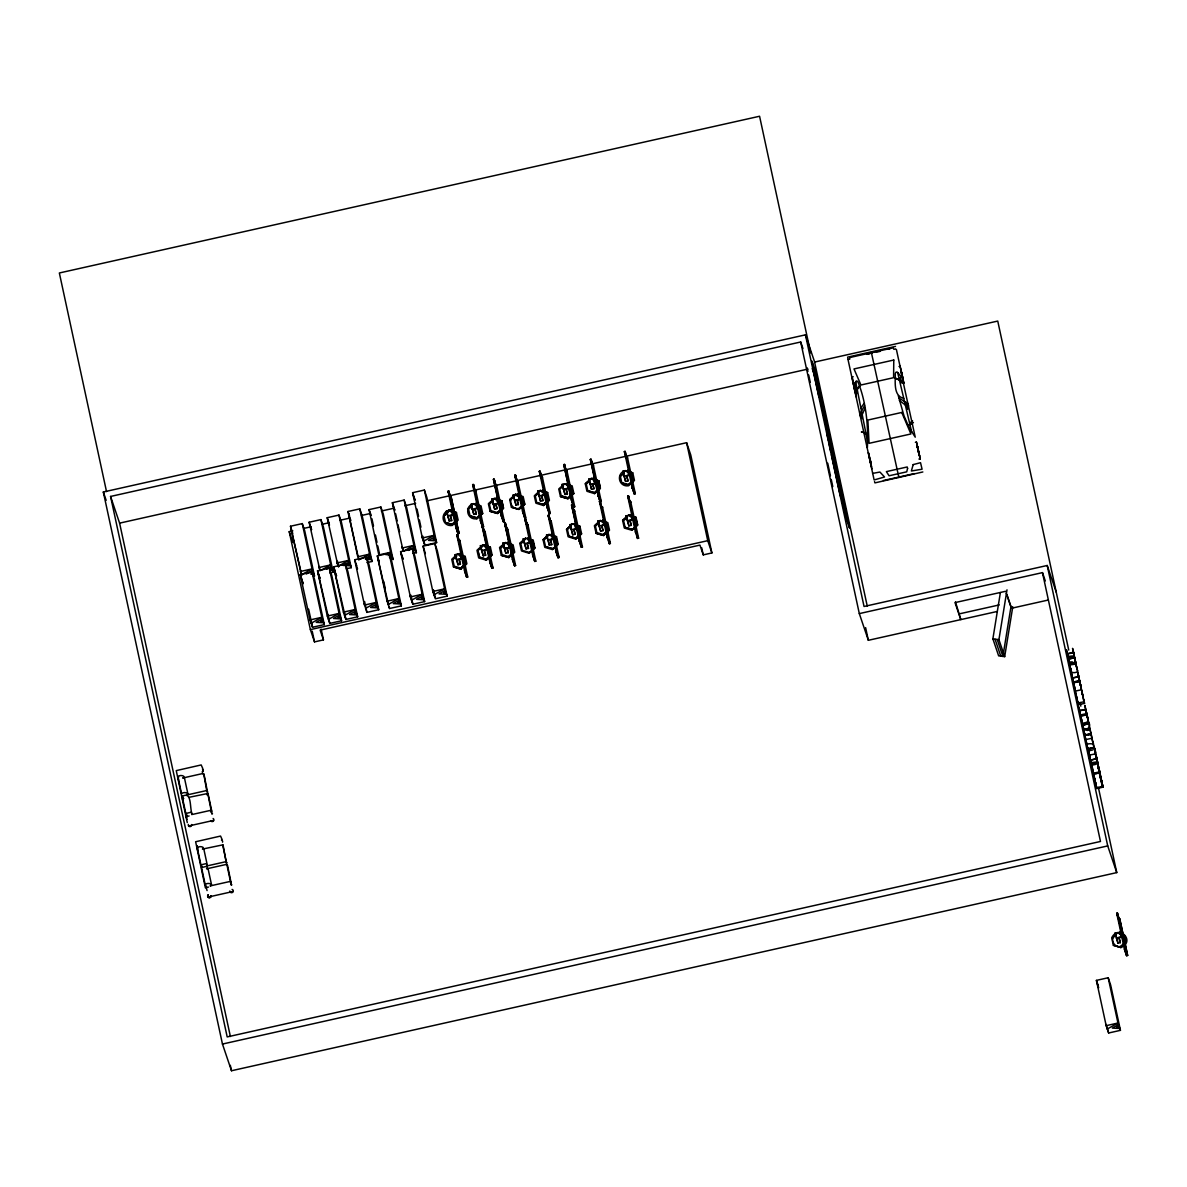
<?xml version="1.0" encoding="UTF-8"?>
<svg xmlns="http://www.w3.org/2000/svg" width="1187" height="1187" viewBox="0 0 1187 1187"><rect width="100%" height="100%" fill="white"/><g stroke="black" fill="none" stroke-linecap="round" stroke-linejoin="round"><path stroke-width="1.5" d="M867.371 447.781C868.409 426.845 866.362 402.645 858.142 382.422A6.959 2.107 82.7 0 0 855.693 381.873L854.269 388.55L856.48 397.333M1007.021 594.835L1010.998 606.602L1012.763 606.839L1004.677 656.648L998.638 655.847L992.881 638.843L1000.389 592.58M1004.677 656.648L998.92 639.645L1007.006 589.835M1003.193 654.63L1010.998 606.602L1011.369 608.293L1048.017 600.088M185.988 816.671L189.119 815.973M202.992 773.538L203.941 774.31L202.131 773.672L182.887 777.989M203.971 774.221L211.865 814.059M231.242 885.176L222.637 844.61M862.207 414.604L865.041 408.091M203.838 774.325L206.924 791.848M188.896 797.338L207.903 793.465L206.835 794.741M208.111 794.073L211.79 811.136L210.514 811.789M202.265 866.925L200.929 864.878L197.25 847.83C198.867 845.411 206.034 847.103 202.428 849.091L223.022 844.832L226.316 862.964M227.355 865.412L225.767 864.551L206.523 868.854M231.035 882.475L227.489 865.204M895.651 348.874L893.93 349.304L893.054 347.85L849.833 357.524L849.714 359.201L848.26 359.483M860.887 407.972L864.077 403.372M857.237 389.588L859.789 386.176M857.148 389.158L859.655 385.834M902.639 383.267L903.5 382.273M919.005 459.117L919.866 458.123M909.613 423.032L912.61 420.97M448.894 510.306C439.383 513.185 442.38 526.998 452.277 525.44L458.167 520.143L456.446 512.502L448.894 510.306L456.446 512.502M450.748 511.775L455.674 513.214L457.158 519.861L452.054 524.461L445.511 522.532L444.012 515.885L447.84 512.443M444.057 516.019L447.885 512.576M467.574 508.926L473.465 503.629L481.017 505.84L482.723 513.481L476.848 518.778C466.832 520.321 464.087 506.434 473.465 503.629M445.511 522.532L452.01 524.313L457.158 519.861M472.411 505.781L468.583 509.223L470.067 515.87L476.625 517.784L481.729 513.185L480.231 506.537L475.319 505.098M501.849 500.751L494.252 498.406L488.376 503.703L490.097 511.345L497.65 513.556L503.525 508.259L501.849 500.751L503.525 508.259L497.59 513.422L490.097 511.345M496.121 499.89L501.033 501.315L502.531 507.977L497.427 512.561L490.869 510.647L489.37 504L493.198 500.558M493.243 500.691L489.37 504M509.713 499.623L515.588 494.326L509.713 499.623L511.419 507.264L518.971 509.475L524.862 504.178L523.141 496.537L520.114 495.662M514.535 496.478C507.25 499.267 511.3 509.95 518.749 508.481L523.853 503.882L522.369 497.234L515.855 495.454M457.618 553.973L451.743 559.27L453.449 566.911L461.001 569.122L466.892 563.81L465.17 556.184L457.663 554.106M459.488 555.442L464.399 556.881L465.883 563.528L460.779 568.128L454.235 566.214L452.737 559.552L456.565 556.11M456.609 556.243L452.737 559.552M511.419 507.264L518.927 509.342L524.862 504.178M538.957 491.448L534.298 495.81L535.916 503.184L543.512 505.528L549.403 500.231L547.682 492.59L540.13 490.379L547.682 492.59M541.984 491.848L546.91 493.288L548.394 499.935L543.29 504.534L536.747 502.62L535.248 495.973L537.8 493.673M539.121 492.664L535.248 495.973M482.857 544.996L476.966 550.293L478.687 557.935L486.24 560.145L492.115 554.848L490.394 547.207L482.857 544.996L490.394 547.207M484.711 546.465L489.623 547.904L491.121 554.552L486.017 559.151L479.414 557.104L477.96 550.59L483.064 545.99M465.883 563.528L460.779 568.128M564.626 483.658L558.736 488.955L560.457 496.596L568.009 498.807L573.885 493.51L572.179 485.869L564.671 483.806M563.573 485.809L559.745 489.252L561.228 495.899L567.787 497.813L572.846 493.08L571.392 486.566L566.481 485.142M499.593 547.726L505.484 542.429L513.081 544.774L514.743 552.281L508.867 557.578L501.315 555.368L499.593 547.726L504.356 543.631M507.339 543.913L512.25 545.337L513.748 551.985L508.644 556.584L502.086 554.67L500.602 548.023L504.43 544.581M504.475 544.714L500.602 548.023M560.457 496.596L567.965 498.674L573.885 493.51M598.752 480.824L591.156 478.48L598.752 480.824L600.414 488.332L594.539 493.629L586.942 491.284L585.28 483.777L589.984 479.548M588.841 480.735L585.28 483.777M519.817 543.423L525.693 538.126L519.817 543.423L521.479 550.916L529.076 553.261L534.966 547.964L533.245 540.322L527.206 538.557M590.147 480.765L586.274 484.073L587.773 490.721L594.316 492.635L599.376 487.902L597.922 481.388L593.01 479.963M524.639 540.263L520.856 543.839L522.31 550.353L528.853 552.267C536.153 550.367 535.367 538.913 527.547 539.595M512.25 545.337L513.704 551.851L508.644 556.584M556.495 536.613L558.216 544.254L552.326 549.551L544.774 547.341L543.067 539.699L548.943 534.402L556.54 536.747L552.014 535.426M598.708 480.69L600.37 488.198L594.539 493.629M547.89 536.554L544.061 539.996L545.56 546.643L552.118 548.557C559.403 546.643 558.617 535.203 550.813 535.886M625.208 470.616C615.697 473.509 618.694 487.323 628.591 485.765L634.481 480.468L632.76 472.827L625.208 470.616L632.76 472.827M627.062 472.085L631.974 473.524L633.472 480.171L628.368 484.771L621.825 482.857L620.326 476.21L624.154 472.767M620.371 476.343L624.199 472.901M566.511 529.417L572.342 523.986L566.511 529.417L568.128 536.776L575.725 539.121L581.615 533.824L579.894 526.182L573.855 524.417L579.894 526.182M571.288 526.123L567.46 529.565L568.959 536.212L575.517 538.126L580.621 533.542L579.167 527.028M621.825 482.857L628.324 484.637L633.472 480.171M581.615 533.824L575.725 539.121M600.251 520.381L594.375 525.678L596.097 533.319L603.649 535.53L609.524 530.233L607.803 522.592L600.296 520.514M602.121 521.85L607.032 523.289L608.53 529.936L603.426 534.536L596.868 532.622L595.37 525.975L599.198 522.517M599.242 522.666L595.37 525.975M608.53 529.936L603.426 534.536M636.039 517.324L637.745 524.966L631.87 530.263L624.317 528.052L622.611 520.41L628.487 515.113L636.084 517.458L628.487 515.113M627.359 516.3L622.611 520.41M627.433 517.25L623.605 520.707L625.104 527.354L631.647 529.268C638.932 527.354 638.161 515.915 630.342 516.582M1112.649 937.953L1116.477 934.51C1109.192 937.3 1113.243 947.983 1120.691 946.529L1125.795 941.929L1124.297 935.282L1119.386 933.843M1120.691 946.529L1125.795 941.929M1120.914 947.523C1135.929 941.528 1118.792 923.545 1111.7 937.804L1113.361 945.312L1120.914 947.523L1113.361 945.312M864.551 405.731L859.774 414.085L860.634 416.607M186.73 795.023C190.321 793.02 183.169 791.358 181.552 793.762L177.872 776.699C179.489 774.295 186.641 775.957 183.05 777.96M187.145 815.558L185.825 813.51L182.145 796.447C192.531 790.29 189.326 809.489 192.294 814.312L191.671 814.579M185.825 813.51L190.973 812.264L192.294 814.312M200.929 864.878L206.093 863.632L207.413 865.679L203.734 848.631M206.523 886.674L205.203 884.627L201.523 867.578L206.672 866.317L207.369 868.647M205.203 884.627C206.82 882.223 213.972 883.885 210.381 885.888M911.29 424.085L913.441 422.542M306.439 573.944L312.596 570.502M321.558 569.997L330.698 564.893L320.92 519.594L309.139 522.235L320.045 570.843M326.633 569.092L331.247 566.511M349.29 561.985L343.147 565.413L350.595 565.828M360.433 559.255L369.572 554.151L359.795 508.867L348.014 511.493L357.777 556.792L369.572 554.151L372.035 561.466L366.991 562.593M365.507 558.35L370.107 555.768M386.042 554.833L390.612 552.281L380.849 506.997L369.068 509.624L378.831 554.923L390.612 552.281L393.09 559.596L383.327 514.312L380.849 506.997M388.09 555.62L391.161 553.899M423.492 541.302L434.145 535.337L424.382 490.053L412.601 492.694L422.364 537.978L424.842 545.293L436.623 542.652L426.86 497.368L424.382 490.053M408.313 550.427L414.471 546.999M434.694 536.954L428.552 540.397L436 540.812M311.172 623.249L321.825 617.299L312.062 572L314.525 579.33L324.303 624.614L312.522 627.255L310.044 619.94L300.266 574.642L312.24 572.06M322.374 618.917L316.232 622.359L323.68 622.76M328.428 619.406L339.081 613.442L329.318 568.158L317.522 570.799L327.3 616.083L329.778 623.398L341.559 620.756L331.781 575.472L329.318 568.158M339.63 615.059L333.488 618.501L340.936 618.902M344.542 615.459L355.195 609.495L345.417 564.211L333.636 566.837L343.414 612.136L345.892 619.451L357.673 616.81L347.895 571.526L345.417 564.211M355.744 611.112L349.601 614.554L357.05 614.955M365.581 608.397L376.234 602.432L366.457 557.148L354.676 559.774L364.454 605.073L376.234 602.432L378.712 609.747L366.931 612.388L364.216 603.738M376.783 604.049L370.626 607.492L378.089 607.892M388.208 604.509L398.862 598.545L389.084 553.261L377.303 555.902L387.081 601.186L389.559 608.501L401.34 605.86L391.562 560.576L389.084 553.261M399.411 600.162L393.253 603.604L400.702 604.005M411.503 600.251L422.171 594.301L412.393 549.002L400.612 551.643L410.39 596.927L412.853 604.242L424.649 601.616L414.871 556.317L412.393 549.002M422.72 595.919L416.563 599.346L424.011 599.761M433.982 594.791L444.635 588.826L434.872 543.542L423.091 546.168L432.854 591.467L435.332 598.782L447.113 596.141L437.35 550.857L434.872 543.542M445.184 590.443L439.042 593.886L446.49 594.286M1107.308 1028.995L1117.961 1023.031L1108.198 977.747L1096.402 980.388L1106.18 1025.672L1108.658 1032.987L1120.439 1030.346L1110.661 985.062L1108.198 977.747M1118.51 1024.648L1112.367 1028.09L1119.816 1028.491M182.383 796.032L182.234 797.234M202.339 869.848L202.205 871.05M206.019 886.897L207.072 890.591M908.1 425.45L909.925 424.545M888.44 349.23L890.235 348.474M183.644 798.51L182.368 799.177L183.377 799.934M187.323 815.573L186.047 816.241L186.938 819.445M899.019 366.486L900.028 366.19L896.408 349.527M915.385 442.321L916.394 442.039M178.109 776.847L178.554 780.171M197.487 847.963L197.695 851.168M1098.405 787.574L1116.759 872.608L231.495 1070.748L222.459 1044.056L103.328 491.997L805.439 334.853L814.475 361.545L867.237 606.053M800.706 341.99L859.314 613.605L1042.468 572.624L1100.483 841.464L227.192 1036.919L110.569 496.448L800.706 341.99L802.961 348.652M814.579 362.065L997.748 321.069L1068.73 650.075M847.577 357.139L895.517 346.396M866.525 354.097L869.863 353.34M874.878 352.227L871.377 352.509L898.9 477.515L898.737 476.15M866.777 354.349L870.101 353.607M876.748 352.124L880.057 351.382M110.569 496.448L119.605 523.141L807.932 369.083M812.22 368.534L813.985 373.757L816.092 373.282L849.491 528.022L845.352 515.826L811.967 361.085L816.092 373.282M495.35 484.979L496.418 484.741L504.386 521.494L503.303 521.731L501.315 515.841L493.436 479.355L494.237 479.177L493.54 479.622M404.144 500.083L413.922 545.367L403.254 551.332L392.363 502.724L404.144 500.083L406.622 507.398L416.4 552.697L413.031 553.439M474.637 490.468L475.616 489.949L483.584 526.716L482.515 526.954L480.512 521.063L472.649 484.578L473.539 484.667L481.418 521.152L480.601 521.33M516.671 480.898L517.74 480.646L525.707 517.413L524.639 517.651L522.651 511.76L514.772 475.275L515.573 475.097L514.861 475.542M472.738 484.845L473.539 484.667M565.709 470.23L566.778 469.993L574.745 506.745L573.677 506.983L571.674 501.092L563.81 464.607L564.611 464.429L563.899 464.874M338.978 515.069L348.741 560.368L338.087 566.318L327.197 517.71L338.978 515.069L341.455 522.384L351.218 567.683L346.174 568.81M300.266 571.526L312.047 568.885L301.394 574.849L290.489 526.242L302.27 523.601L304.747 530.915L314.525 576.199L312.047 568.885L302.27 523.601M494.564 480.483L493.762 480.676L502.991 520.425L504.06 520.173M626.291 457.188L627.359 456.936L635.327 493.703L634.259 493.94L632.256 488.05L624.392 451.564L625.193 451.386L624.481 451.832M449.977 496.863L451.149 496.893L459.013 533.378L457.945 533.616L455.956 527.725L448.078 491.24L448.879 491.062L448.167 491.507M601.883 506.819L602.106 507.873L598.203 495.914L590.34 459.428L591.141 459.25L590.429 459.695M472.96 485.884L473.761 485.706M515.885 476.402L515.084 476.58L516.894 481.937L517.977 481.699M547.281 508.081L548.082 507.902L547.192 507.813L539.313 471.328L540.115 471.15L539.402 471.595M564.923 465.734L564.122 465.912L571.54 500.32L573.351 505.662L574.419 505.425M624.703 452.87L625.504 452.692M448.389 492.56L449.205 492.382M591.452 460.556L590.651 460.734L599.88 500.484L600.963 500.246M540.441 472.456L539.625 472.634L541.435 477.99L542.518 477.753M321.143 629.125L323.457 639.882L314.51 641.885L310.371 629.614L289.227 531.642L292.833 530.841M303.679 528.423L310.905 526.805M321.736 524.372L328.962 522.755M339.808 520.336L348.83 518.304M361.471 515.484L370.507 513.452M381.353 511.033L393.995 508.199M404.826 505.781L415.673 503.347M426.504 500.929L686.605 442.706L690.76 454.977L711.888 552.949L703.253 554.878L699.944 545.115L320.149 630.119L323.457 639.882M495.572 486.017L496.641 485.78M514.772 475.275L516.76 481.165L517.74 480.646M565.798 470.497L566.778 469.993M475.839 491.003L474.77 491.24L472.649 484.578M592.239 465.052L593.396 465.081L592.328 465.319L590.34 459.428M626.38 457.455L627.359 456.936M451.149 496.893L450.066 497.13L457.945 533.616M563.81 464.607L565.932 471.269L567 471.031M541.213 476.951L542.385 476.981L541.317 477.219L539.313 471.328M627.582 457.989L626.513 458.227L624.392 451.564M451.283 497.665L450.199 497.902L448.078 491.24M592.461 466.09L593.53 465.853M491.819 499.074L496.641 498.006L497.932 503.6L495.528 504.134L497.056 508.674L494.653 509.223L491.819 499.074L493.006 502.561M475.201 508.971L476.269 513.897L473.85 514.446L471.031 504.297L476.076 503.896M513.155 494.994L517.977 493.926L519.268 499.519L516.849 500.053L518.393 504.594L515.989 505.143L513.155 494.994L514.327 498.481M494.46 499.208L496.863 498.674M566.362 489.014L567.431 493.926L565.012 494.475L562.193 484.326L567.238 483.925M515.796 495.127L518.2 494.593M626.944 475.957L628.012 480.883L625.608 481.432L622.774 471.284L627.819 470.883M450.645 515.648L451.698 520.574L449.294 521.108L446.46 510.974L451.283 509.891L449.101 511.093M588.722 479.147L593.545 478.079L594.835 483.673L592.417 484.207L593.96 488.747L591.541 489.296L588.722 479.147L590.488 484.37M541.88 495.721L542.934 500.647L540.53 501.196L537.696 491.047L542.741 490.646M492.887 504L497.932 503.6M472.085 509.223L476.907 508.14L474.726 509.357L476.269 513.897M514.223 499.92L519.268 499.519M563.246 489.252L568.069 488.183L565.887 489.385L567.431 493.926M623.843 476.21L628.65 475.126L626.469 476.343L628.012 480.883M447.529 515.885L452.351 514.817L450.155 516.019L451.698 520.574M589.776 484.073L594.835 483.673M538.764 495.973L543.587 494.89L541.391 496.107L542.934 500.647M501.982 514.891L501.181 515.069L502.991 520.425M481.18 520.114L480.379 520.292L482.189 525.633L483.257 525.396M501.315 515.841L502.205 515.93L501.404 516.108M523.319 510.811L522.517 510.989L524.328 516.33L525.396 516.093M571.54 500.32L572.342 500.142M480.512 521.063L481.314 520.885M522.651 511.76L523.541 511.849L522.74 512.027M632.938 487.1L632.137 487.278L633.947 492.62L635.015 492.382M456.624 526.776L455.823 526.954L457.633 532.31L458.701 532.073M571.674 501.092L572.475 500.914M598.886 494.964L598.07 495.142L599.88 500.484M571.763 501.359L572.564 501.181L564.611 464.429M547.86 506.864L547.059 507.042L549.18 513.704L550.249 513.467L542.281 476.699M632.256 488.05L633.072 487.872M455.956 527.725L456.847 527.814L456.045 527.992M598.203 495.914L599.109 496.003L598.307 496.181M632.359 488.317L633.161 488.139M422.364 537.978L434.145 535.337L436.623 542.652M573.425 510.544L574.508 510.306L582.461 547.059L581.393 547.296L579.404 541.406L571.526 504.92L572.327 504.742L571.615 505.187M483.94 531.568L485.008 531.316L492.976 568.083L491.893 568.321L489.905 562.43L482.026 525.945L482.842 525.767L482.13 526.212M503.214 521.464L504.386 521.494M572.653 506.048L571.852 506.241L581.393 547.296M482.412 526.687L483.584 526.716M524.55 517.384L525.707 517.413M573.573 506.715L574.745 506.745M482.352 527.251L483.154 527.073M548.869 512.383L549.937 512.146M608.115 537.622L607.314 537.815L599.435 501.329L600.34 501.418M634.17 493.673L635.327 493.703M434.442 538.705L433.285 538.75L433.596 539.581L434.353 538.512M457.856 533.349L459.013 533.378M599.524 501.597L601.186 501.3L600.207 501.804M433.433 539.165L434.487 538.839M433.478 539.299L434.546 539.061M506.567 529.001L507.635 528.764L515.603 565.516L514.535 565.754L512.532 559.863L504.668 523.378L505.469 523.2L504.757 523.645M549.091 513.437L550.249 513.467M526.776 524.684L527.844 524.446L535.812 561.199L534.743 561.436L532.755 555.546L524.877 519.06L525.678 518.882L533.646 555.635L532.844 555.813M636.351 532.355L635.535 532.533L627.671 496.047L628.561 496.151L636.44 532.637L635.638 532.815M524.966 519.327L525.767 519.149M599.761 502.635L600.563 502.457M627.76 496.329L628.561 496.151M458.701 540.53L459.784 540.293L467.737 577.045L466.669 577.283L464.681 571.392L456.802 534.907L457.603 534.729L456.891 535.189M505.781 524.506L504.979 524.684L506.79 530.04L507.858 529.803M526.004 520.188L525.188 520.381L526.998 525.722L528.081 525.485M627.982 497.368L628.784 497.19M402.141 548.008L413.922 545.367L416.4 552.697M550.026 520.974L551.109 520.737L559.062 557.489L557.994 557.727L556.006 551.836L548.127 515.351L548.928 515.173L548.216 515.618M336.96 562.994L348.741 560.368L351.218 567.683M457.114 536.227L457.93 536.049M318.917 567.534L330.698 564.893L333.176 572.208L329.808 572.965M548.453 516.657L549.255 516.479M573.662 511.582L574.731 511.345M369.81 557.46L368.89 558.113M484.029 531.835L485.008 531.316M368.786 557.756L369.899 557.653M368.845 557.979L369.958 557.875M368.964 558.246L370.092 558.142L369.765 557.311M485.231 532.37L484.162 532.607L482.026 525.945M413.091 548.913L414.204 548.735M601.349 506.938L602.506 506.983L601.438 507.22M348.993 563.662L347.88 563.766L348.192 564.597M413.195 549.195L414.248 548.869M347.954 563.959L349.082 563.855M413.239 549.329L414.397 549.24M312.329 572.253L311.306 572.624M348.014 564.181L349.008 564.077M311.32 572.713L312.433 572.609M329.912 568.484L331.025 568.38M348.147 564.463L349.275 564.359L348.948 563.528M311.454 572.995L312.567 572.891L311.587 572.995M329.971 568.721L331.084 568.618M602.64 507.739L601.572 507.991L599.435 501.329M629.57 501.671L630.727 501.7L629.659 501.953M330.105 568.988L331.218 568.885L330.906 568.054M390.063 556.525L391.146 556.273L389.751 555.694L390.953 555.783M389.885 556.11L391.013 556.006M390.019 556.377L391.087 556.139M630.861 502.472L629.793 502.709L627.671 496.047M460.007 541.331L458.939 541.569L456.802 534.907M551.332 521.776L550.264 522.013L548.127 515.351M569.908 524.639L574.731 523.571L576.021 529.165L573.618 529.699L575.146 534.254L572.742 534.788L569.908 524.639L571.674 529.862M484.593 550.338L485.646 555.264L483.243 555.813L480.409 545.664L485.468 545.263M602.002 525.722L603.055 530.648L600.652 531.183L597.818 521.048L602.862 520.633M503.051 543.097L508.095 542.696L509.149 547.622L506.745 548.157L508.288 552.697L505.87 553.246L503.051 543.097L505.87 553.246M527.443 543.468L528.497 548.394L526.093 548.928L523.259 538.779L528.304 538.379M630.223 520.455L631.291 525.381L628.887 525.915L626.053 515.781L631.098 515.366M455.185 554.641L460.007 553.557L461.298 559.151L458.879 559.685L460.422 564.24L458.019 564.775L455.185 554.641L456.372 558.113M457.826 554.759L460.23 554.225L461.298 559.151M550.694 539.744L551.747 544.67L549.344 545.219L546.51 535.07L551.554 534.669M570.977 529.565L576.021 529.165M481.477 550.59L486.299 549.507L484.118 550.723L485.646 555.264M598.886 525.975L603.708 524.891L601.527 526.108L603.055 530.648M504.104 548.023L509.149 547.622M524.328 543.705L529.15 542.637L526.954 543.839L528.497 548.394M627.122 520.707L631.929 519.624L629.748 520.841L631.291 525.381M456.253 559.567L461.075 558.483M547.578 539.996L552.4 538.913L550.219 540.13L551.747 544.67M580.072 540.456L579.271 540.634L581.081 545.99L582.149 545.738M579.404 541.406L580.295 541.495L579.493 541.673M490.572 561.481L489.771 561.659L491.581 567L492.65 566.763M489.905 562.43L490.795 562.519L489.994 562.697M607.981 536.865L607.18 537.043L609.302 543.705L610.385 543.468L602.417 506.701M513.199 558.914L512.398 559.092L514.208 564.433L515.292 564.196M533.423 554.596L532.622 554.774L534.432 560.13L535.5 559.878M607.403 538.082L608.204 537.904M636.217 531.583L635.416 531.776L637.538 538.438L638.606 538.186L630.638 501.433M465.349 570.443L464.547 570.621L466.357 575.977L467.426 575.74M512.532 559.863L513.437 559.952L512.636 560.13M532.755 555.546L533.646 555.635M464.681 571.392L465.482 571.214M556.673 550.887L555.872 551.065L557.682 556.406L558.751 556.169M464.77 571.674L465.571 571.481L457.603 534.729M556.006 551.836L556.896 551.925L556.095 552.103M581.304 547.029L582.461 547.059M491.804 568.054L492.976 568.083M883.395 480.512L914.287 473.598M608.99 542.385L610.059 542.147M609.213 543.423L610.385 543.468M637.226 537.117L638.294 536.88M514.446 565.487L515.603 565.516M534.654 561.169L535.812 561.199M637.449 538.156L638.606 538.186M466.58 577.016L467.737 577.045M557.905 557.46L559.062 557.489M387.081 601.186L398.862 598.545L401.34 605.86M432.854 591.467L444.635 588.826L447.113 596.141M410.39 596.927L422.171 594.301L424.649 601.616M343.414 612.136L355.195 609.495L357.673 616.81M310.044 619.94L321.825 617.299L324.303 624.614M327.3 616.083L339.081 613.442L341.559 620.756M375.359 605.845L376.754 606.423L375.685 606.676L375.359 605.845L376.516 605.785M375.507 606.26L376.561 605.934M375.552 606.394L376.635 606.423M398.075 602.15L399.144 601.913L397.986 601.957L398.402 602.655M398.135 602.373L399.247 602.269M444.086 593.07L443.775 592.239L444.888 592.135M398.268 602.655L399.336 602.402M443.864 592.432L444.977 592.328M422.453 597.654L421.296 597.699L421.622 598.53M443.923 592.654L445.036 592.55M354.379 613.041L355.477 612.848M421.444 598.129L422.498 597.788M444.042 592.921L445.17 592.817L444.843 591.987M322.078 620.593L320.965 620.697L321.276 621.528M339.334 616.75L338.206 616.854L338.532 617.685L339.289 616.617M354.468 613.323L355.536 612.982M422.557 598.011L421.489 598.263L422.691 598.293L422.364 597.462M321.039 620.89L322.167 620.786M338.295 617.047L339.423 616.943M354.512 613.456L355.67 613.353M321.098 621.127L322.226 621.024M338.354 617.27L339.482 617.166M321.232 621.394L322.345 621.291L322.033 620.46M310.371 629.614L707.749 540.678L711.888 552.949M1056.237 592.179L1047.216 565.487L864.047 606.483L805.439 334.853M1005.612 591.289L955.001 602.61L960.802 619.599L955.49 601.913M959.556 613.813L999.276 604.925M859.314 613.605L868.35 640.297L996.917 611.528M186.567 795.038L205.811 790.735L207.517 791.388M192.576 814.401L210.069 810.484L211.79 811.136M188.792 825.959L213.497 820.425M1068.656 660.432L1068.879 661.53L1068.285 658.815L1069.339 663.488L1075.496 662.109L1074.012 655.076L1074.28 656.53L1068.122 657.91L1067.202 653.666L1073.36 652.286L1073.641 653.043L1072.558 648.354L1073.538 652.746L1067.321 654.007L1066.401 649.719L1067.009 652.42M1068.122 657.91L1067.855 656.456L1072.647 655.951M1074.814 659.052L1075.036 660.195L1074.547 657.761L1068.508 659.037L1068.033 656.99M1068.508 659.972L1068.33 659.097L1074.547 657.761M1069.339 663.488L1069.057 662.034L1072.321 661.886M1071.253 664.275L1075.867 663.236L1073.285 651.277M1070.11 666.441C1067.158 662.806 1076.876 661.278 1076.268 665.061M1070.644 669.067L1069.68 664.957L1076.015 664.037M1070.793 670.284C1069.991 674.023 1080.081 673.029 1077.247 669.602M207.695 865.768L225.189 861.851L226.91 862.504M1080.111 682.599L1079.28 679.513L1079.562 680.967L1073.404 682.347L1072.454 678L1078.612 676.62L1078.226 674.557L1078.805 677.094L1077.648 671.857L1080.793 686.264L1079.71 681.442M1072.454 678L1078.686 676.827M1075.021 681.59L1079.636 680.566M1075.096 682.347L1079.71 681.308M1075.14 682.495L1079.755 681.472L1080.467 684.513M1077.826 703.134L1077.47 701.25L1078.375 704.752L1084.532 703.372L1083.627 699.87L1083.983 701.754L1077.826 703.134L1075.274 691.071L1081.594 689.751L1082.826 695.805M210.203 885.903L229.447 881.6L231.168 882.253M208.17 897.075L232.875 891.541M1087.589 717.497L1086.313 712.126L1086.595 713.58L1080.437 714.96L1079.517 710.716L1085.675 709.336L1084.873 705.404L1087.9 719.248L1086.817 714.322M1079.517 710.716L1085.793 709.692M1080.674 715.687L1082.307 723.298L1080.66 715.702L1086.995 714.841L1080.823 716.102L1080.155 713.506L1080.437 714.96M1083.108 726.637L1082.247 723.358L1088.405 721.978C1093.316 728.343 1082.321 732.705 1082.47 724.678L1088.791 723.788L1084.176 724.827M1085.541 723.536C1089.562 718.877 1089.443 728.299 1088.405 721.978M1089.725 727.987L1088.672 723.506L1082.618 725.257M1083.746 730.302L1084.043 731.162L1083.761 729.708L1089.918 728.328L1090.912 733.596L1084.755 734.976L1083.746 730.302L1089.903 728.922L1090.2 729.782L1087.114 730.465M1084.814 735.272L1090.972 733.892C1090.245 729.886 1091.921 737.142 1091.921 738.24L1085.764 739.62L1084.814 735.272C1085.615 737.676 1083.627 729.842 1084.755 734.976M1088.138 735.213L1091.224 734.53M1094.503 749.323L1093.672 746.222L1093.954 747.676L1087.796 749.056L1086.847 744.709C1089.251 742.142 1095.2 745.57 1093.138 742.943L1097.604 763.924L1096.936 761.342L1097.218 762.796L1091.061 764.176L1089.77 758.018L1090.245 759.769M1087.796 749.056L1087.515 747.602L1087.871 748.656L1092.485 747.617M1089.844 750.599L1092.93 749.917M1090.081 759.606C1085.986 750.362 1099.77 758.997 1094.147 747.914L1087.989 749.294L1088.138 750.481M1096.432 758.523L1096.58 759.368L1096.298 758.552L1090.319 760.437M1091.061 764.176L1090.779 762.722L1097.129 761.891M1090.957 763.271L1091.447 765.303L1096.061 764.28M1095.646 785.201L1092.975 773.345L1099.132 771.98L1100.483 777.248M1096.313 773.42L1099.414 772.692L1099.874 774.532M1093.717 776.61L1093.331 774.696L1099.414 772.692M1095.675 784.088L1096.521 787.708L1102.738 786.358L1103.005 787.159L1096.847 788.539L1096.343 786.625M222.459 1044.056L1107.723 845.916L1116.759 872.608M1118.614 918.931L1119.771 918.961L1127.65 955.446L1126.582 955.683L1124.579 949.793L1116.715 913.307L1117.516 913.129L1116.804 913.589M1117.026 914.628L1117.828 914.45M1119.771 918.961L1118.703 919.198L1126.582 955.683M1119.905 919.732L1118.837 919.97L1116.715 913.307M1119.267 937.715L1120.335 942.641L1117.917 943.175L1115.097 933.041L1120.142 932.626M1116.151 937.967L1120.973 936.884L1118.792 938.086L1120.335 942.641M1125.261 948.843L1124.445 949.021L1126.255 954.378L1127.338 954.14M1124.579 949.793L1125.395 949.615M1124.682 950.075L1125.484 949.882L1117.516 913.129M1126.493 955.416L1127.65 955.446M1106.18 1025.672L1117.961 1023.031L1120.439 1030.346M1117.145 1026.577L1118.302 1026.532M1117.234 1026.859L1118.362 1026.755M1117.531 1027.215L1118.362 1027.022M852.77 379.914L853.69 384.633M901.245 371.813L901.378 372.584M869.151 456.238L869.596 457.544M870.917 464.043L870.798 463.731M230.901 884.152L231.88 884.849M855.649 392.318L855.901 393.876L852.236 378.416L851.999 376.858L853.201 376.739M211.79 812.991L212.503 813.733M187.056 816.997L186.255 816.849M412.779 550.679L415.762 550.842M389.484 557.578L392.467 557.742M365.448 559.285L371.412 559.611M329.571 570.19L332.553 570.353M310.92 574.196L313.902 574.36M866.124 434.353L867.86 434.457M992.881 638.843L998.92 639.645M208.497 887.09L205.381 887.802L195.632 841.746L220.559 836.063L222.073 839.432M898.292 395.701L904.019 415.88L908.901 427.201L915.236 437.172L902.224 377.822L897.639 372.495A6.959 2.493 71.9 0 0 895.25 374.113C895.384 382.555 893.41 395.983 903.752 398.372M862.118 432.276L861.361 431.994L865.664 432.869M898.841 398.06L907.729 403.343L908.589 405.88M872.579 473.42L879.908 472.04L884.552 476.996L874.122 479.949L847.755 358.34M566.525 485.275L571.437 486.715M542.044 491.997L546.955 493.421M625.104 527.354L631.647 529.268M517.487 495.943L522.369 497.234M602.165 521.983L607.032 523.289M496.166 500.024L501.033 501.315M475.364 505.247L480.231 506.537M575.517 538.126L568.959 536.212M527.251 538.69L533.245 540.322M507.383 544.047L512.294 545.486M484.756 546.613L489.623 547.904M501.315 555.368L508.867 557.578M459.532 555.575L464.443 557.015M1119.43 933.976L1124.297 935.282M899.375 400.405L905.295 404.96M855.545 393.016L856.821 393.52M895.146 377.896L899.345 379.721M895.161 378.252L899.434 380.137M851.999 376.858L852.637 378.757M182.145 796.447L183.466 798.51M1080.111 683.356L1080.689 685.982M1073.968 684.721L1075.214 690.359L1073.552 682.688L1074.116 685.685M1087.233 716.354L1087.811 718.981M1081.09 717.838L1081.654 720.361M1075.274 691.071L1076.668 697.184M1069.68 664.705L1069.873 665.506M1072.069 675.937L1072.647 678.474L1071.52 673.296L1072.262 677.08M1076.015 694.484L1076.312 695.716M1102.678 786.328L1101.833 782.708M1077.455 670.833L1075.214 660.655L1075.496 662.109M1042.468 572.624L1045.302 580.962M1083.152 697.303L1082.87 695.656M1068.389 659.141L1068.686 660.002L1068.404 658.577L1074.576 657.197L1074.665 658.592M1070.259 667.569L1071.267 672.257M1092.826 742.409L1092.04 738.566L1093.954 747.676M1095.289 752.068C1094.429 747.498 1096.031 755.54 1095.245 751.386M1076.995 698.683L1076.713 697.036L1078.375 704.752M1083.538 729.263L1083.197 727.082M1086.847 744.709L1085.912 740.005L1091.447 765.303M1090.215 757.721L1089.859 756.668L1090.141 758.122M1092.975 773.345L1094.102 777.633M1094.933 780.393L1094.384 778.093L1095.052 780.972M1006.19 592.981L1011.369 608.293M1124.994 948.903L1127.027 955.298L1125.217 949.941M1115.097 933.041L1116.27 936.513M997.228 639.615L1002.911 656.411M995.092 639.333L1000.775 656.129M1096.402 980.388L1098.39 986.234M1096.966 982.673L1098.702 987.807M1105.958 1024.336L1108.658 1032.987M622.774 471.284L625.608 481.432M637.745 524.966L631.87 530.263M626.053 515.781L627.226 519.253M598.619 495.024L600.652 501.418L600.429 500.365M594.316 492.635L587.773 490.721M603.649 535.53L596.097 533.319M597.818 521.048L600.652 531.183M572.846 493.08L571.392 486.566M572.075 500.202L574.107 506.597L572.297 501.24M574.508 510.306L573.529 510.811L571.526 504.92M567.787 497.813L561.228 495.899M562.193 484.326L565.012 494.475M579.805 540.515L581.838 546.91L581.615 545.872M549.403 500.231L543.512 505.528M548.394 499.935L543.245 504.401L536.747 502.62M551.109 520.737L550.13 521.241L557.994 557.727M558.216 544.254L552.326 549.551M537.696 491.047L539.462 496.27M556.406 550.946L558.439 557.341L556.629 551.985M548.943 534.402L543.067 539.699M552.118 548.557L545.56 546.643M546.51 535.07L547.697 538.557M527.844 524.446L526.865 524.951L524.877 519.06M523.052 510.87L525.084 517.25L524.862 516.211M534.966 547.964L529.076 553.261M523.259 538.779L526.093 548.928M496.418 484.741L495.439 485.246L493.436 479.355M502.531 507.977L497.427 512.561M504.668 523.378L514.535 565.754M501.715 514.95L503.748 521.345L503.525 520.292M512.932 558.973L514.98 565.368L514.743 564.315M482.723 513.481L476.848 518.778M492.115 554.848L486.24 560.145M476.625 517.784L470.067 515.87M471.031 504.297L473.85 514.446M486.017 559.151L479.414 557.104L478.02 550.723M480.409 545.664L483.243 555.813M456.357 526.835L458.39 533.23L456.58 527.874M459.784 540.293L458.805 540.797L466.669 577.283M446.46 510.974L449.294 521.108M465.081 570.502L467.114 576.897L465.304 571.54M461.001 569.122L453.449 566.911M412.601 492.694L415.079 500.009M413.15 494.979L414.886 500.113M422.142 536.643L424.456 543.483M423.091 546.168L425.376 553.587M432.632 590.132L434.946 596.972L433.374 589.716M392.363 502.724L394.841 510.039M392.912 505.009L394.648 510.143M401.903 546.673L403.061 550.085M400.612 551.643L403.09 558.958M401.161 553.928L402.897 559.062M410.153 595.592L412.468 602.432M369.068 509.624L371.041 515.484M369.617 511.923L370.774 515.336M399.055 601.72L399.247 602.536M377.303 555.902L379.291 561.748M379.009 561.599L377.852 558.187L388.579 604.984M359.795 508.867L362.272 516.182L372.035 561.466M368.845 557.564L369.023 558.394M366.457 557.148L368.934 564.463L378.712 609.747M348.014 511.493L349.497 515.885M350.877 520.633L348.563 513.793L358.904 560.116M354.676 559.774L356.664 565.635M355.818 563.78L357.554 568.914M327.197 517.71L329.17 523.556M327.746 519.995L329.482 525.129M336.737 561.659L338.473 566.793M320.92 519.594L323.398 526.924L333.176 572.208M333.636 566.837L335.135 571.229M330.772 568.128L330.149 569.122M345.506 617.641L334.2 569.122L336.514 575.977L336.114 574.152M309.139 522.235L311.617 529.55M309.703 524.52L311.439 529.654M318.68 566.184L319.852 569.612M317.522 570.799L320 578.114M319.822 578.217L318.086 573.084L329.392 621.587M290.489 526.242L292.774 533.66M289.227 531.642L292.788 542.162M301.765 575.324L291.038 528.527M300.266 574.642L302.255 580.502M300.83 576.927L303.145 583.767L302.744 581.956M309.822 618.59L312.136 625.445M202.695 768.315L201.182 764.947L176.255 770.615L187.264 822.591M103.328 491.997L106.162 500.335M872.015 353.192L871.555 351.767L871.762 353.236M874.507 481.61L874.923 482.886L922.848 471.966M1096.476 759.072L1094.874 751.742L1095.349 753.508M1088.256 751.148L1089.369 755.882L1089.221 755.036M1101.907 782.263L1102.248 784.013L1101.64 781.847M868.498 452.826L869.003 454.606M871.911 468.85L868.365 452.692M1077.069 668.949L1077.069 669.201M1066.89 652.153L1069.71 664.616L1069.235 662.569M1079.295 709.559L1079.784 711.473L1078.716 706.784L1080.823 716.102M1101.313 779.607L1101.773 781.461M901.185 370.967L900.725 369.187L901.645 373.89M901.497 372.555L901.156 371.219L901.259 372.154M902.298 376.724L902.639 378.06L902.417 376.694M902.61 378.312L903.159 380.077L902.817 378.267M917.551 446.816L917.091 445.021L917.343 446.861M917.774 447.959L917.477 447.069L918.011 449.739M917.863 448.389L917.655 447.647L917.744 448.419M918.664 452.559L919.005 453.894L918.783 452.544M918.975 454.146L919.346 455.467L919.183 454.102M854.358 387.452L854.551 388.208L854.462 387.422M854.655 389.039L855.13 390.82L854.863 388.995M869.537 457.203L869.136 455.763L869.388 457.588M871.021 464.889L871.495 466.669L871.228 464.844M1076.876 668.37L1076.401 666.189M1070.763 669.898L1070.125 667.168M1089.206 755.347L1088.731 753.151L1089.191 754.887M1086.609 743.107L1086.624 743.537M1093.108 743.507C1092.055 738.729 1093.464 745.021 1092.901 742.32M1072.544 678.163L1072.084 676.041M1073.493 652.598L1073.093 650.847M1079.651 711.028L1079.369 709.826M1090.645 760.466L1091.447 763.938M1099.592 771.802L1099.147 769.725L1099.622 771.505M1093.42 774.681L1093.717 775.912M1090.215 760.036L1096.402 758.864L1095.957 756.683L1096.402 758.389M1089.087 752.766L1088.227 749.027L1089.132 753.433M1082.247 723.358L1082.47 724.233M1070.822 670.002L1070.244 667.569M1096.699 758.092L1096.432 757.069L1098.301 765.66L1097.307 761.475M901.126 370.626L901.808 373.86M901.986 375.418L902.669 378.653M917.492 446.475L918.174 449.71M918.412 451.846L919.524 455.912L918.708 451.787M853.171 381.353L853.839 384.44M854.032 386.146L854.685 388.787L854.581 387.852M854.106 386.739L854.729 389.381M869.819 458.701L870.219 460.437M870.397 461.995L871.095 465.215M1079.755 681.472L1081.372 688.979L1080.274 684.305M1098.39 767.603C1095.527 755.392 1101.224 780.512 1098.331 767.989M897.639 372.495L911.601 431.638M1087.871 748.656L1088.345 750.688M1091.699 765.259L1092.144 767.039L1091.743 764.918M1099.132 771.98L1101.002 780.096L1100.438 777.248M1094.191 776.402L1094.726 778.746M853.394 381.858L853.972 384.38M870.056 458.954L870.635 461.476M1090.69 760.125L1091.461 763.716M1103.005 787.159L1102.411 784.429M1096.447 786.788L1096.847 788.539M1095.156 751.49L1094.414 747.706L1096.847 758.389M1086.743 743.7L1087.055 745.184L1086.817 743.819M1091.521 764.502L1090.853 761.208L1091.402 763.434M1092.604 769.577L1092.292 767.47L1093.791 775.334M1098.435 767.87C1097.381 763.538 1099.162 771.461 1098.583 768.464M1099.948 775.007L1102.144 783.895M1089.013 752.232L1089.087 753.166M1092.174 769.206L1093.168 773.553L1091.268 764.918L1092.574 770.793L1091.817 767.692L1092.085 768.864M901.719 373.148L902.372 376.056M902.061 376.131L900.888 370.67M918.085 448.983L918.738 451.906M917.774 449.057L918.426 451.98M853.468 383.95L854.121 386.858M870.145 459.725L870.798 462.633M870.012 460.319L870.62 462.099M869.834 459.784L870.486 462.707M1070.644 669.587L1070.911 670.581M1095.26 781.372L1095.838 783.85M1094.147 778.613L1094.844 781.476L1094.459 779.429M1082.47 694.336L1081.594 689.751M1101.581 780.571L1100.705 776.802L1101.595 781.476M1070.288 667.658L1071.505 673.029L1071.089 670.981M1093.939 777.084L1095.66 785.201M1100.156 776.743L1101.803 783.821L1101.21 780.66M1095.482 783.227L1095.987 785.319L1095.171 781.58M1094.102 777.826L1094.562 779.711M1082.603 694.959L1084.532 703.372M1073.36 652.286L1074.28 656.53M1076.639 667.45L1076.283 665.803M1078.612 676.62L1079.562 680.967M1083.983 701.754L1082.188 693.134L1082.47 694.588M1085.675 709.336L1086.595 713.58M1089.903 728.922L1090.912 733.596M1090.972 733.892L1091.921 738.24M1096.298 758.552L1097.218 762.796M1080.051 702.541L1080.838 706.161M1089.666 754.977L1090.349 758.167M1083.761 729.708L1085.764 739.62M1047.216 565.487L1107.723 845.916M1119.682 918.693L1127.561 955.179M1119.92 931.958L1121.211 937.552M1116.863 938.249L1117.917 943.175M854.536 386.888L855.07 389.381L853.216 381.947L853.423 383.312M810.647 352.925L759.576 116.252L59.35 272.98L106.518 491.581M813.985 373.757L819.03 397.141M826.805 433.136L828.348 440.332M829.134 443.923L830.677 451.119M831.464 454.725L840.381 496.107M865.62 627.626L868.35 640.297M807.145 367.822L807.932 371.427M808.703 375.018L810.261 382.229M827.725 463.182L830.44 475.779M831.226 479.385L832.77 486.581M686.605 442.706L707.749 540.678M701.695 547.711L703.253 554.878M626.825 457.069L627.048 458.108L625.015 451.713L625.237 452.751M625.193 451.386L634.259 493.94M627.597 470.2L628.887 475.794M630.104 501.552L630.327 502.591L628.294 496.211L628.516 497.249M628.472 495.869L637.538 538.438M630.876 514.698L632.167 520.292M627.819 520.989L628.887 525.915M593.307 464.814L601.275 501.567M591.141 459.25L609.302 543.705M600.073 501.478L600.296 502.516M602.64 519.965L603.931 525.559M593.545 478.079L594.598 483.005M592.892 483.836L593.96 488.747M590.844 486.017L591.541 489.296M566.244 470.111L566.466 471.15L564.433 464.755L564.656 465.794M565.932 471.269L573.677 506.983M572.327 504.742L580.295 541.495M567 483.257L568.291 488.851M574.731 523.571L575.799 528.497M574.093 529.328L575.146 534.254M572.03 531.509L572.742 534.788M549.403 512.265L549.626 513.318L547.593 506.923L547.815 507.962M540.115 471.15L549.18 513.704M548.928 515.173L556.896 551.925M542.518 489.979L543.809 495.572M551.332 534.002L552.623 539.595M539.818 497.902L540.53 501.196M548.275 540.293L549.344 545.219M534.966 560.012L535.189 561.05L533.156 554.655L533.378 555.694M525.678 518.882L534.743 561.436M515.573 475.097L523.541 511.849M516.76 481.165L524.639 517.651M528.081 537.711L529.372 543.305M517.977 493.926L519.031 498.837M517.324 499.668L518.393 504.594M514.921 500.217L515.989 505.143M505.469 523.2L513.437 559.952M494.237 479.177L503.303 521.731M507.873 542.029L508.926 546.955M496.641 498.006L497.709 502.932M507.22 547.771L508.288 552.697M496.003 503.763L497.056 508.674M493.584 504.297L494.653 509.223M492.115 566.882L492.338 567.935L490.305 561.54L490.528 562.579M475.082 490.068L475.304 491.121L473.272 484.726L473.494 485.765M491.893 568.321L480.913 520.173L484.697 532.488L482.664 526.093M473.45 484.4L482.515 526.954M485.231 544.596L486.299 549.507M475.853 503.214L477.129 508.808M451.045 496.626L458.924 533.111M448.879 491.062L456.847 527.814M459.235 540.411L459.473 541.45L457.425 535.07L457.663 536.109M451.283 509.891L452.573 515.484M459.369 559.314L460.422 564.24M456.95 559.849L458.019 564.775M417.023 509.06L418.596 516.315M419.367 519.936L420.94 527.176M422.884 536.242L424.842 545.293M395.612 513.659L397.185 520.9M397.971 524.535L399.529 531.776M410.91 595.191L412.853 604.242M371.932 518.764L373.49 526.004M375.448 535.055L377.006 542.311M377.792 545.931L379.35 553.172M383.683 581.333L385.256 588.574M389.158 606.691L389.559 608.501M364.587 601.512L366.931 612.388M337.479 561.258L338.651 566.689M344.334 612.195L345.892 619.451M327.82 614.347L329.778 623.398M308.62 609.139L312.522 627.255M312.211 631.187L314.51 641.885M207.992 868.38L211.672 885.428M184.356 777.5L188.036 794.563M119.605 523.141L230.382 1036.503M230.323 1065.318L231.495 1070.748M1097.233 760.956L1097.011 759.843L1097.708 762.885L1096.016 755.288L1096.298 756.742M1101.729 781.417L1101.996 782.47M1101.462 781.001L1101.744 782.159M1095.111 781.165L1096.046 784.83M1093.791 777.144L1093.999 778.123M1076.312 695.968L1076.03 694.573M1087.529 717.363L1088.494 721.978L1086.817 714.44M1095.675 783.45L1096.091 785.393M1095.349 782.263L1095.616 783.554M1072.41 677.109L1073.953 683.979L1073.122 680.893L1073.404 682.347M1074.25 685.745L1074.576 687.288M1100.008 775.868L1099.488 773.316M1093.049 771.446L1093.642 773.85L1093.494 773.034M1102.085 783.049L1102.708 786.373L1102.367 784.473M1102.204 783.45L1102.397 784.726M1101.299 780.215L1100.542 776.713L1101.462 780.838M1094.933 780.274L1094.518 778.138L1094.978 780.868M1095.927 784.429L1096.239 786.106M917.254 446.52L917.818 449.176M902.15 375.374L902.906 378.594M869.299 457.247L870.056 460.467M855.708 381.888L867.549 441.505M1096.343 786.462L1096.58 787.738M1089.918 728.328L1090.2 729.782M213.111 818.496A1.721 1.662 -18.7 0 1 213.319 821.122A1.721 1.662 -18.7 0 1 210.648 820.692M191.656 824.55A1.721 1.662 -18.7 0 1 189.89 826.597A1.721 1.662 -18.7 0 1 188.362 824.446M178.762 777.055A1.721 1.662 -18.7 0 1 178.362 776.877M221.45 840.07A1.721 1.662 -18.7 0 1 222.533 842.147M232.088 889.434A1.721 1.662 -18.7 0 1 233.231 891.378A1.721 1.662 -18.7 0 1 231.317 892.683A1.721 1.662 -18.7 0 1 229.848 890.977M208.2 894.79A1.721 1.662 -18.7 0 0 208.808 897.595A1.721 1.662 -18.7 0 0 211.034 895.681A1.721 1.662 -18.7 0 1 208.808 897.595A1.721 1.662 -18.7 0 1 208.215 894.835M197.739 847.993A1.721 1.662 -18.7 0 1 197.25 845.693M893.781 360.032L893.588 377.689L860.931 385.003L854.002 368.934L893.781 360.032M856.925 391.918L855.812 387.422L856.925 391.918M862.148 418.492L861.05 413.981L862.148 418.492M907.595 468.405L906.72 471.832L889.078 475.779L886.363 471.625L907.194 466.966L907.595 468.405M913.189 464.592L911.364 471.002L922.076 469.206L920.533 462.693L913.189 464.592M899.998 377.525L901.319 382.674L899.998 377.525M906.274 403.862L907.595 408.996L906.274 403.862M910.192 423.833L909.168 425.198L910.192 423.833M866.97 434.65L865.471 433.834L866.97 434.65M901.749 412.453L867.875 420.05L869.062 443.33L910.919 433.967L901.749 412.453M414.115 548.542L413.373 549.611L414.115 548.542M355.403 612.655L354.646 613.724L355.403 612.655M1118.169 1026.206L1117.412 1027.274L1118.169 1026.206M900.087 366.249L903.856 383.149L900.087 366.249M916.453 442.083L920.222 458.998L916.453 442.083M1098.568 767.084L1100.883 777.366L1098.45 766.09L1098.568 767.084M1090.423 760.748L1090.141 759.932L1090.423 760.748M1119.148 918.812L1117.338 913.456L1119.371 919.851L1119.148 918.812M634.481 492.501L632.671 487.16L634.704 493.54L634.481 492.501M637.76 536.999L635.95 531.642L637.983 538.037L637.76 536.999M592.773 464.933L590.963 459.577L592.996 465.972L592.773 464.933M609.524 542.266L607.714 536.925L609.747 543.305L609.524 542.266M573.959 510.425L572.149 505.068L574.196 511.463L573.959 510.425M541.747 476.833L539.937 471.476L541.984 477.871L541.747 476.833M550.56 520.856L548.75 515.499L550.798 521.894L550.56 520.856M517.206 480.78L515.395 475.423L517.428 481.818L517.206 480.78M527.31 524.565L525.5 519.209L527.547 525.604L527.31 524.565M495.884 484.86L494.074 479.503L496.107 485.898L495.884 484.86M507.101 528.883L505.291 523.526L507.324 529.921L507.101 528.883M450.511 496.745L448.701 491.388L450.748 497.783L450.511 496.745M918.753 452.989L918.352 451.253L918.886 452.959M202.294 771.951A1.721 1.662 -18.7 0 0 202.458 769.072A1.721 1.662 -18.7 0 1 202.309 772.01"/></g></svg>
